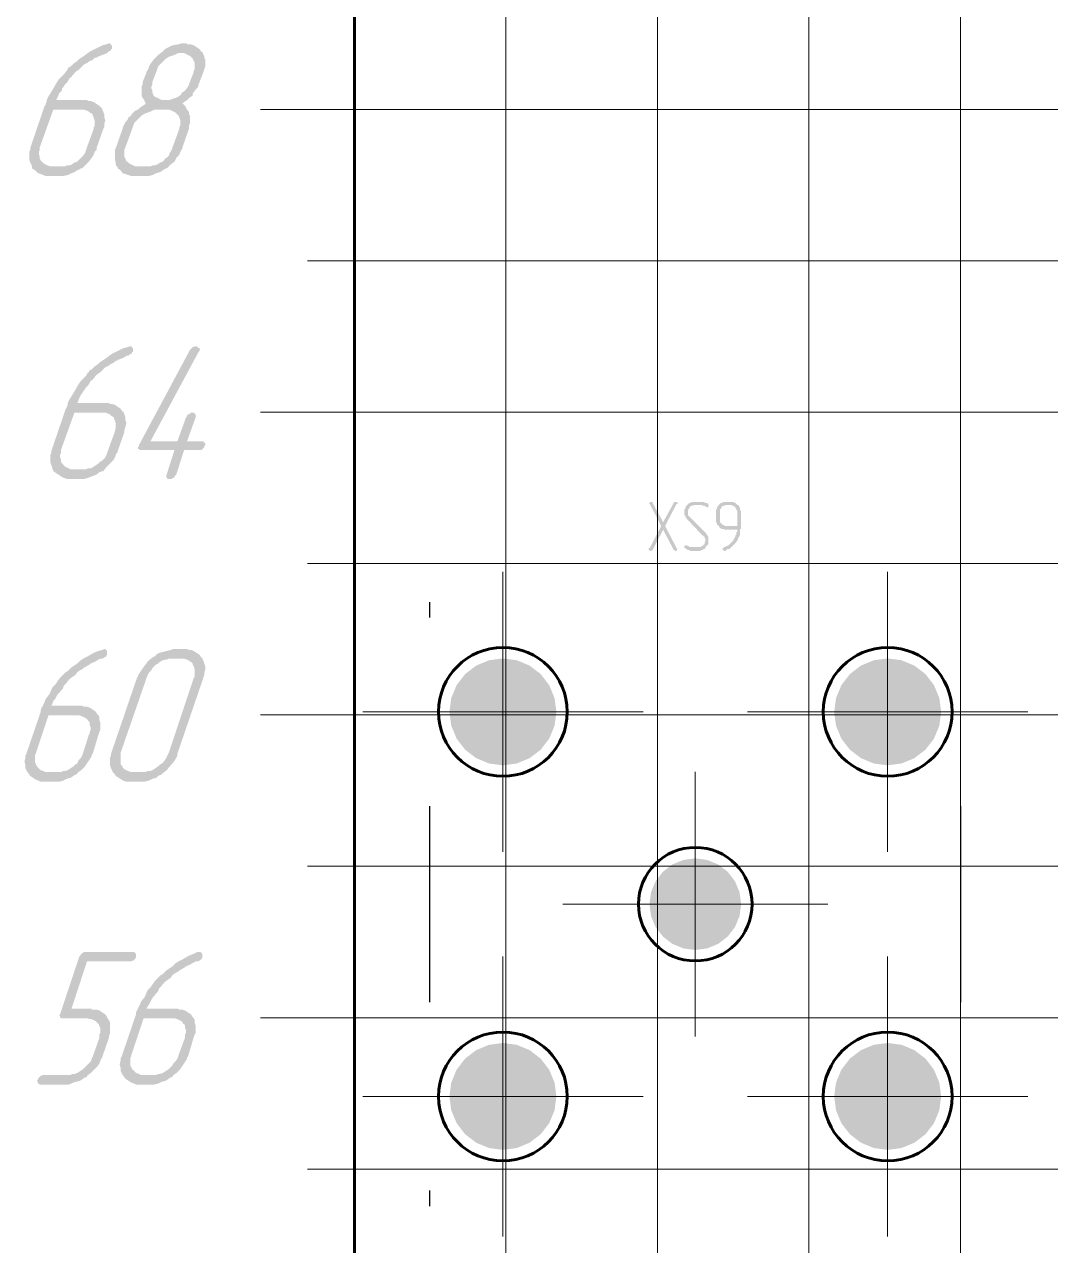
# Paper-space layout 'Layout1' of a CAD drawing. Extents: x -1 to 840, y -1 to 593.
# Drawn here: x 100.57 to 127.67, y 437.17 to 469.43 of the extents above; entities that cross this region are included whole.
import ezdxf

# ---------------------------------------------------------------- set-up
doc = ezdxf.new("R2010")
doc.units = 0
doc.header["$MEASUREMENT"] = 0
doc.layers.add('PDF _Геометрия', color=7, linetype='CONTINUOUS')
doc.layers.add('PDF _Сплошная заливка', color=7, linetype='CONTINUOUS')

psp = doc.layouts.get("Layout1")

# ---------------------------------------------------------------- hatches: boundary and pattern name
at = {"layer": 'PDF _Сплошная заливка', "transparency": 33554559}
h = psp.add_hatch(color=256, dxfattribs=at)
h.paths.add_polyline_path([(102.073, 467.178), (101.336, 467.178), (100.98, 466.187), (100.98, 466.162), (100.98, 466.136), (100.98, 466.111), (100.955, 466.06), (100.955, 466.009), (100.98, 465.933), (100.98, 465.882), (101.006, 465.831), (101.031, 465.806), (101.031, 465.806), (101.057, 465.781), (101.082, 465.755), (101.133, 465.73), (101.184, 465.704), (101.26, 465.679), (101.311, 465.679), (101.616, 465.679), (101.641, 465.679), (101.692, 465.704), (101.768, 465.704), (101.819, 465.73), (101.895, 465.781), (101.971, 465.806), (101.997, 465.831), (101.997, 465.831), (102.047, 465.882), (102.073, 465.908), (102.124, 465.958), (102.174, 466.035), (102.2, 466.111), (102.225, 466.187), (102.403, 466.67), (102.403, 466.695), (102.403, 466.72), (102.428, 466.746), (102.428, 466.797), (102.428, 466.847), (102.428, 466.898), (102.403, 466.974), (102.378, 467.025), (102.378, 467.025), (102.378, 467.051), (102.352, 467.076), (102.301, 467.101), (102.276, 467.127), (102.225, 467.152), (102.149, 467.178)], flags=0)
h.paths.add_polyline_path([(102.835, 468.93), (102.86, 468.905), (102.86, 468.879), (102.886, 468.879), (102.886, 468.854), (102.886, 468.829), (102.886, 468.803), (102.886, 468.778), (102.86, 468.778), (102.86, 468.752), (102.835, 468.727), (102.835, 468.727), (102.81, 468.727), (102.784, 468.702), (102.759, 468.676), (102.708, 468.651), (102.632, 468.625), (102.505, 468.575), (102.505, 468.575), (102.505, 468.575), (102.479, 468.549), (102.428, 468.549), (102.403, 468.524), (102.378, 468.498), (102.276, 468.448), (102.276, 468.448), (102.251, 468.422), (102.2, 468.397), (102.149, 468.371), (102.098, 468.321), (102.022, 468.244), (101.946, 468.194), (101.87, 468.117), (101.87, 468.092), (101.844, 468.092), (101.819, 468.041), (101.768, 468.016), (101.743, 467.965), (101.692, 467.889), (101.641, 467.838), (101.59, 467.762), (101.59, 467.762), (101.565, 467.736), (101.565, 467.686), (101.539, 467.66), (101.489, 467.609), (101.463, 467.533), (101.438, 467.482), (101.412, 467.432), (102.2, 467.432), (102.225, 467.432), (102.276, 467.406), (102.327, 467.406), (102.403, 467.381), (102.479, 467.33), (102.556, 467.279), (102.632, 467.203), (102.632, 467.203), (102.632, 467.178), (102.657, 467.127), (102.683, 467.051), (102.683, 466.974), (102.708, 466.898), (102.683, 466.797), (102.683, 466.72), (102.657, 466.67), (102.479, 466.162), (102.479, 466.162), (102.479, 466.162), (102.479, 466.136), (102.479, 466.111), (102.428, 466.06), (102.403, 465.984), (102.352, 465.908), (102.276, 465.806), (102.2, 465.73), (102.098, 465.628), (102.073, 465.628), (102.073, 465.628), (102.047, 465.628), (102.047, 465.603), (102.022, 465.603), (101.971, 465.577), (101.895, 465.527), (101.819, 465.501), (101.717, 465.45), (101.59, 465.425), (101.489, 465.425), (101.209, 465.425), (101.184, 465.425), (101.133, 465.425), (101.082, 465.45), (101.006, 465.476), (100.93, 465.501), (100.853, 465.577), (100.777, 465.628), (100.777, 465.654), (100.777, 465.679), (100.752, 465.73), (100.726, 465.781), (100.701, 465.857), (100.701, 465.958), (100.701, 466.06), (100.726, 466.111), (100.726, 466.162), (101.107, 467.279), (101.107, 467.279), (101.133, 467.305), (101.133, 467.33), (101.158, 467.381), (101.158, 467.432), (101.184, 467.482), (101.209, 467.533), (101.26, 467.609), (101.336, 467.736), (101.438, 467.914), (101.489, 467.99), (101.565, 468.067), (101.641, 468.143), (101.717, 468.244), (101.717, 468.244), (101.717, 468.27), (101.743, 468.295), (101.793, 468.321), (101.819, 468.346), (101.87, 468.397), (101.946, 468.448), (101.997, 468.498), (102.073, 468.549), (102.149, 468.6), (102.251, 468.676), (102.327, 468.727), (102.53, 468.829), (102.632, 468.879), (102.733, 468.905), (102.81, 468.93), (102.81, 468.93)], flags=0)
h = psp.add_hatch(color=256, dxfattribs=at)
h.paths.add_polyline_path([(104.715, 468.676), (104.69, 468.676), (104.639, 468.676), (104.588, 468.651), (104.537, 468.625), (104.461, 468.6), (104.385, 468.575), (104.308, 468.524), (104.308, 468.524), (104.283, 468.498), (104.258, 468.473), (104.207, 468.422), (104.156, 468.371), (104.105, 468.321), (104.08, 468.244), (104.054, 468.168), (103.953, 467.914), (103.953, 467.914), (103.953, 467.889), (103.953, 467.838), (103.927, 467.787), (103.927, 467.736), (103.953, 467.686), (103.953, 467.635), (103.978, 467.559), (103.978, 467.559), (104.004, 467.533), (104.029, 467.508), (104.054, 467.508), (104.105, 467.482), (104.156, 467.457), (104.207, 467.432), (104.283, 467.432), (104.334, 467.432), (104.359, 467.432), (104.41, 467.432), (104.461, 467.457), (104.537, 467.482), (104.613, 467.508), (104.69, 467.559), (104.69, 467.559), (104.715, 467.584), (104.74, 467.635), (104.791, 467.66), (104.842, 467.711), (104.893, 467.787), (104.918, 467.838), (104.944, 467.914), (105.045, 468.168), (105.045, 468.194), (105.045, 468.219), (105.071, 468.244), (105.071, 468.295), (105.071, 468.346), (105.071, 468.422), (105.045, 468.473), (105.02, 468.524), (105.02, 468.524), (104.994, 468.549), (104.969, 468.575), (104.944, 468.6), (104.893, 468.625), (104.842, 468.651), (104.791, 468.676)], flags=0)
h.paths.add_polyline_path([(104.334, 467.178), (104.054, 467.178), (104.004, 467.178), (103.953, 467.152), (103.902, 467.127), (103.826, 467.101), (103.75, 467.076), (103.673, 467.025), (103.673, 467.025), (103.648, 467), (103.623, 466.974), (103.572, 466.924), (103.521, 466.873), (103.47, 466.822), (103.445, 466.746), (103.419, 466.67), (103.241, 466.187), (103.241, 466.162), (103.216, 466.136), (103.216, 466.111), (103.216, 466.06), (103.216, 466.009), (103.216, 465.933), (103.241, 465.882), (103.267, 465.831), (103.267, 465.806), (103.292, 465.806), (103.318, 465.781), (103.343, 465.755), (103.394, 465.73), (103.445, 465.704), (103.496, 465.679), (103.572, 465.679), (103.851, 465.679), (103.902, 465.679), (103.953, 465.704), (104.004, 465.704), (104.08, 465.73), (104.156, 465.781), (104.232, 465.806), (104.232, 465.831), (104.258, 465.831), (104.283, 465.882), (104.334, 465.908), (104.385, 465.958), (104.41, 466.035), (104.461, 466.111), (104.486, 466.187), (104.664, 466.67), (104.664, 466.695), (104.664, 466.72), (104.69, 466.746), (104.69, 466.797), (104.69, 466.847), (104.69, 466.898), (104.664, 466.974), (104.639, 467.025), (104.639, 467.025), (104.613, 467.051), (104.588, 467.076), (104.562, 467.101), (104.512, 467.127), (104.461, 467.152), (104.41, 467.178)], flags=0)
h.paths.add_polyline_path([(104.842, 468.93), (104.893, 468.905), (104.969, 468.905), (105.045, 468.879), (105.121, 468.829), (105.198, 468.778), (105.248, 468.702), (105.274, 468.702), (105.274, 468.702), (105.299, 468.651), (105.299, 468.625), (105.325, 468.6), (105.325, 468.549), (105.35, 468.498), (105.35, 468.473), (105.35, 468.321), (105.325, 468.244), (105.299, 468.168), (105.198, 467.914), (105.198, 467.914), (105.198, 467.889), (105.172, 467.863), (105.172, 467.813), (105.147, 467.762), (105.096, 467.711), (105.02, 467.609), (105.02, 467.584), (105.02, 467.559), (104.994, 467.533), (104.944, 467.508), (104.918, 467.482), (104.867, 467.432), (104.791, 467.381), (104.74, 467.33), (104.74, 467.33), (104.766, 467.33), (104.791, 467.305), (104.817, 467.279), (104.842, 467.228), (104.867, 467.178), (104.918, 467.127), (104.918, 467.076), (104.918, 467.051), (104.944, 467.025), (104.944, 467), (104.944, 466.949), (104.944, 466.898), (104.944, 466.822), (104.918, 466.746), (104.918, 466.67), (104.74, 466.162), (104.74, 466.162), (104.74, 466.162), (104.74, 466.136), (104.715, 466.111), (104.69, 466.06), (104.664, 465.984), (104.588, 465.908), (104.537, 465.806), (104.436, 465.73), (104.334, 465.628), (104.334, 465.628), (104.334, 465.628), (104.308, 465.628), (104.283, 465.603), (104.258, 465.603), (104.232, 465.577), (104.156, 465.527), (104.054, 465.501), (103.953, 465.45), (103.851, 465.425), (103.724, 465.425), (103.47, 465.425), (103.445, 465.425), (103.394, 465.425), (103.318, 465.45), (103.241, 465.476), (103.165, 465.501), (103.114, 465.577), (103.038, 465.628), (103.038, 465.654), (103.013, 465.679), (102.987, 465.73), (102.987, 465.781), (102.962, 465.857), (102.962, 465.958), (102.962, 466.06), (102.962, 466.111), (102.987, 466.162), (103.165, 466.67), (103.165, 466.695), (103.165, 466.695), (103.191, 466.746), (103.216, 466.797), (103.241, 466.847), (103.292, 466.898), (103.318, 466.974), (103.394, 467.025), (103.394, 467.051), (103.419, 467.076), (103.445, 467.101), (103.496, 467.152), (103.572, 467.178), (103.623, 467.228), (103.699, 467.279), (103.775, 467.33), (103.775, 467.33), (103.775, 467.355), (103.75, 467.381), (103.75, 467.406), (103.724, 467.457), (103.699, 467.482), (103.673, 467.533), (103.673, 467.584), (103.673, 467.609), (103.673, 467.609), (103.673, 467.66), (103.673, 467.686), (103.673, 467.736), (103.673, 467.787), (103.699, 467.863), (103.699, 467.914), (103.8, 468.168), (103.8, 468.168), (103.8, 468.194), (103.8, 468.194), (103.826, 468.219), (103.851, 468.27), (103.877, 468.346), (103.927, 468.422), (104.004, 468.524), (104.08, 468.6), (104.207, 468.702), (104.207, 468.702), (104.232, 468.727), (104.258, 468.752), (104.283, 468.778), (104.334, 468.803), (104.385, 468.829), (104.486, 468.879), (104.639, 468.905), (104.715, 468.93)], flags=0)
h = psp.add_hatch(color=256, dxfattribs=at)
h.paths.add_polyline_path([(102.632, 459.177), (101.895, 459.177), (101.539, 458.186), (101.539, 458.161), (101.539, 458.135), (101.539, 458.11), (101.514, 458.059), (101.514, 458.008), (101.539, 457.932), (101.539, 457.881), (101.565, 457.83), (101.59, 457.83), (101.59, 457.805), (101.616, 457.78), (101.641, 457.754), (101.692, 457.729), (101.743, 457.703), (101.793, 457.678), (101.87, 457.678), (102.174, 457.678), (102.2, 457.678), (102.251, 457.703), (102.327, 457.703), (102.378, 457.729), (102.454, 457.78), (102.53, 457.83), (102.53, 457.83), (102.556, 457.856), (102.581, 457.881), (102.632, 457.907), (102.683, 457.957), (102.733, 458.034), (102.759, 458.11), (102.784, 458.186), (102.962, 458.669), (102.962, 458.694), (102.962, 458.719), (102.987, 458.745), (102.987, 458.796), (102.987, 458.846), (102.987, 458.897), (102.962, 458.973), (102.937, 459.024), (102.937, 459.024), (102.937, 459.05), (102.886, 459.075), (102.86, 459.1), (102.835, 459.126), (102.784, 459.151), (102.708, 459.177)], flags=0)
h.paths.add_polyline_path([(103.394, 460.929), (103.419, 460.904), (103.419, 460.878), (103.445, 460.878), (103.445, 460.853), (103.445, 460.828), (103.445, 460.802), (103.445, 460.777), (103.419, 460.777), (103.419, 460.751), (103.394, 460.726), (103.394, 460.726), (103.368, 460.726), (103.343, 460.701), (103.318, 460.675), (103.267, 460.675), (103.191, 460.624), (103.064, 460.574), (103.064, 460.574), (103.038, 460.574), (103.038, 460.548), (102.987, 460.548), (102.962, 460.523), (102.937, 460.497), (102.835, 460.447), (102.835, 460.447), (102.81, 460.421), (102.759, 460.396), (102.708, 460.37), (102.657, 460.32), (102.581, 460.243), (102.505, 460.193), (102.428, 460.116), (102.428, 460.091), (102.403, 460.091), (102.378, 460.04), (102.327, 460.015), (102.301, 459.964), (102.251, 459.888), (102.2, 459.837), (102.149, 459.761), (102.149, 459.761), (102.124, 459.735), (102.098, 459.685), (102.073, 459.659), (102.047, 459.608), (102.022, 459.558), (101.997, 459.481), (101.971, 459.431), (102.759, 459.431), (102.784, 459.431), (102.835, 459.405), (102.886, 459.405), (102.962, 459.38), (103.038, 459.329), (103.114, 459.278), (103.165, 459.202), (103.191, 459.202), (103.191, 459.177), (103.216, 459.126), (103.241, 459.05), (103.241, 458.973), (103.267, 458.897), (103.241, 458.796), (103.216, 458.719), (103.216, 458.669), (103.038, 458.161), (103.038, 458.161), (103.038, 458.161), (103.038, 458.135), (103.013, 458.11), (102.987, 458.059), (102.962, 457.983), (102.911, 457.907), (102.835, 457.83), (102.733, 457.729), (102.657, 457.627), (102.632, 457.627), (102.632, 457.627), (102.606, 457.627), (102.581, 457.602), (102.556, 457.602), (102.53, 457.576), (102.454, 457.526), (102.378, 457.5), (102.251, 457.449), (102.149, 457.424), (102.047, 457.424), (101.768, 457.424), (101.743, 457.424), (101.692, 457.424), (101.616, 457.449), (101.565, 457.475), (101.489, 457.526), (101.412, 457.576), (101.336, 457.627), (101.336, 457.653), (101.311, 457.678), (101.311, 457.729), (101.285, 457.78), (101.26, 457.856), (101.26, 457.957), (101.26, 458.059), (101.285, 458.11), (101.285, 458.161), (101.666, 459.278), (101.666, 459.278), (101.692, 459.304), (101.692, 459.329), (101.717, 459.38), (101.717, 459.431), (101.743, 459.481), (101.768, 459.532), (101.819, 459.608), (101.895, 459.735), (101.997, 459.913), (102.047, 459.989), (102.124, 460.066), (102.2, 460.142), (102.251, 460.243), (102.276, 460.243), (102.276, 460.269), (102.301, 460.294), (102.352, 460.32), (102.378, 460.345), (102.428, 460.396), (102.505, 460.447), (102.556, 460.497), (102.632, 460.548), (102.708, 460.599), (102.81, 460.675), (102.886, 460.726), (103.089, 460.828), (103.191, 460.878), (103.292, 460.904), (103.368, 460.929), (103.368, 460.929)], flags=0)
for points in [[(105.121, 460.929), (105.147, 460.904), (105.172, 460.878), (105.172, 460.878), (105.198, 460.878), (105.198, 460.828), (105.198, 460.802), (105.172, 460.777), (103.902, 458.415), (104.613, 458.415), (104.842, 459.05), (104.842, 459.05), (104.867, 459.075), (104.867, 459.1), (104.893, 459.126), (104.918, 459.126), (104.944, 459.151), (104.969, 459.177), (105.02, 459.177), (105.02, 459.177), (105.045, 459.177), (105.071, 459.151), (105.071, 459.151), (105.096, 459.126), (105.096, 459.126), (105.096, 459.1), (105.096, 459.05), (104.867, 458.415), (105.274, 458.415), (105.274, 458.415), (105.299, 458.415), (105.325, 458.389), (105.325, 458.389), (105.35, 458.364), (105.35, 458.338), (105.35, 458.313), (105.325, 458.288), (105.325, 458.262), (105.299, 458.237), (105.274, 458.211), (105.274, 458.211), (105.248, 458.186), (105.223, 458.186), (105.172, 458.186), (104.791, 458.186), (104.588, 457.551), (104.588, 457.526), (104.562, 457.526), (104.537, 457.475), (104.512, 457.449), (104.512, 457.449), (104.486, 457.449), (104.461, 457.424), (104.41, 457.424), (104.41, 457.424), (104.385, 457.424), (104.359, 457.424), (104.334, 457.449), (104.334, 457.449), (104.334, 457.475), (104.308, 457.5), (104.334, 457.526), (104.334, 457.551), (104.537, 458.186), (103.648, 458.186), (103.648, 458.186), (103.623, 458.186), (103.597, 458.211), (103.572, 458.211), (103.572, 458.237), (103.572, 458.262), (103.597, 458.288), (103.597, 458.313), (104.944, 460.828), (104.944, 460.828), (104.969, 460.853), (104.994, 460.878), (105.02, 460.904), (105.096, 460.929)], [(117.773, 456.814), (117.798, 456.814), (117.798, 456.814), (117.798, 456.814), (117.798, 456.814), (117.824, 456.789), (117.824, 456.789), (117.824, 456.789), (117.824, 456.764), (117.798, 456.764), (117.798, 456.764), (117.494, 456.179), (117.798, 455.595), (117.798, 455.595), (117.798, 455.595), (117.824, 455.57), (117.824, 455.57), (117.824, 455.57), (117.824, 455.57), (117.798, 455.544), (117.798, 455.544), (117.798, 455.544), (117.798, 455.519), (117.773, 455.519), (117.773, 455.519), (117.748, 455.519), (117.748, 455.519), (117.748, 455.544), (117.722, 455.544), (117.722, 455.544), (117.443, 456.078), (117.163, 455.544), (117.163, 455.544), (117.138, 455.544), (117.138, 455.519), (117.138, 455.519), (117.112, 455.519), (117.112, 455.519), (117.112, 455.519), (117.087, 455.519), (117.087, 455.544), (117.087, 455.544), (117.087, 455.544), (117.062, 455.544), (117.062, 455.57), (117.062, 455.57), (117.062, 455.57), (117.062, 455.595), (117.087, 455.595), (117.392, 456.179), (117.087, 456.764), (117.062, 456.789), (117.062, 456.789), (117.062, 456.789), (117.087, 456.789), (117.087, 456.814), (117.087, 456.814), (117.087, 456.814), (117.112, 456.814), (117.112, 456.814), (117.112, 456.814), (117.138, 456.814), (117.138, 456.814), (117.163, 456.814), (117.163, 456.789), (117.443, 456.281), (117.722, 456.789), (117.722, 456.814), (117.722, 456.814), (117.722, 456.814), (117.748, 456.814), (117.748, 456.814), (117.773, 456.814)], [(118.459, 456.814), (118.459, 456.814), (118.484, 456.814), (118.51, 456.814), (118.535, 456.814), (118.535, 456.814), (118.535, 456.789), (118.561, 456.789), (118.586, 456.789), (118.586, 456.789), (118.637, 456.764), (118.637, 456.764), (118.637, 456.764), (118.637, 456.738), (118.637, 456.738), (118.637, 456.738), (118.637, 456.738), (118.662, 456.713), (118.662, 456.713), (118.637, 456.713), (118.637, 456.687), (118.637, 456.687), (118.637, 456.687), (118.637, 456.687), (118.611, 456.662), (118.611, 456.662), (118.586, 456.687), (118.561, 456.687), (118.561, 456.687), (118.561, 456.687), (118.535, 456.713), (118.51, 456.713), (118.484, 456.713), (118.459, 456.738), (118.408, 456.738), (118.256, 456.738), (118.256, 456.738), (118.23, 456.713), (118.205, 456.713), (118.179, 456.713), (118.154, 456.687), (118.154, 456.662), (118.154, 456.662), (118.129, 456.662), (118.129, 456.662), (118.129, 456.637), (118.103, 456.611), (118.103, 456.586), (118.103, 456.56), (118.103, 456.535), (118.103, 456.51), (118.103, 456.484), (118.103, 456.484), (118.103, 456.459), (118.103, 456.459), (118.103, 456.459), (118.103, 456.459), (118.129, 456.433), (118.154, 456.408), (118.561, 456.002), (118.561, 456.002), (118.561, 456.002), (118.586, 455.976), (118.586, 455.976), (118.586, 455.951), (118.611, 455.951), (118.611, 455.925), (118.637, 455.9), (118.637, 455.875), (118.637, 455.849), (118.637, 455.824), (118.637, 455.798), (118.637, 455.798), (118.637, 455.798), (118.637, 455.798), (118.637, 455.773), (118.637, 455.773), (118.637, 455.722), (118.637, 455.697), (118.611, 455.671), (118.586, 455.646), (118.561, 455.621), (118.561, 455.595), (118.561, 455.595), (118.535, 455.57), (118.51, 455.57), (118.484, 455.544), (118.459, 455.544), (118.408, 455.519), (118.383, 455.519), (118.357, 455.519), (118.23, 455.519), (118.205, 455.519), (118.179, 455.519), (118.154, 455.519), (118.129, 455.544), (118.103, 455.544), (118.052, 455.57), (118.027, 455.595), (118.002, 455.595), (118.002, 455.621), (118.002, 455.621), (118.002, 455.646), (118.002, 455.646), (118.002, 455.646), (118.002, 455.646), (118.027, 455.671), (118.027, 455.671), (118.052, 455.671), (118.078, 455.671), (118.078, 455.671), (118.078, 455.646), (118.103, 455.646), (118.129, 455.646), (118.129, 455.621), (118.179, 455.621), (118.205, 455.621), (118.23, 455.621), (118.383, 455.621), (118.383, 455.621), (118.408, 455.621), (118.433, 455.621), (118.459, 455.646), (118.484, 455.646), (118.484, 455.671), (118.51, 455.671), (118.51, 455.671), (118.51, 455.697), (118.535, 455.697), (118.535, 455.722), (118.535, 455.748), (118.561, 455.773), (118.561, 455.798), (118.561, 455.824), (118.561, 455.824), (118.561, 455.849), (118.535, 455.849), (118.535, 455.849), (118.535, 455.849), (118.535, 455.875), (118.535, 455.875), (118.535, 455.875), (118.535, 455.875), (118.535, 455.9), (118.51, 455.9), (118.51, 455.925), (118.484, 455.925), (118.078, 456.357), (118.078, 456.357), (118.078, 456.357), (118.078, 456.357), (118.052, 456.383), (118.052, 456.383), (118.052, 456.408), (118.027, 456.408), (118.027, 456.433), (118.027, 456.433), (118.027, 456.459), (118.002, 456.459), (118.002, 456.484), (118.002, 456.484), (118.002, 456.51), (118.002, 456.535), (118.002, 456.535), (118.002, 456.56), (118.002, 456.56), (118.002, 456.56), (118.002, 456.586), (118.002, 456.611), (118.027, 456.637), (118.027, 456.662), (118.052, 456.713), (118.078, 456.738), (118.078, 456.738), (118.078, 456.738), (118.078, 456.738), (118.103, 456.764), (118.129, 456.789), (118.154, 456.789), (118.205, 456.814), (118.23, 456.814), (118.256, 456.814), (118.433, 456.814)], [(113.211, 451.268), (113.211, 449.855), (112.845, 449.904), (112.504, 450.045), (112.212, 450.269), (111.988, 450.561), (111.846, 450.902), (111.798, 451.268)], [(113.211, 451.268), (114.623, 451.268), (114.575, 450.902), (114.434, 450.561), (114.209, 450.269), (113.917, 450.045), (113.576, 449.904), (113.211, 449.855)], [(123.372, 451.268), (123.372, 449.855), (123.007, 449.904), (122.666, 450.045), (122.374, 450.269), (122.149, 450.561), (122.008, 450.902), (121.96, 451.268)], [(123.372, 451.268), (124.785, 451.268), (124.737, 450.902), (124.596, 450.561), (124.371, 450.269), (124.079, 450.045), (123.738, 449.904), (123.372, 449.855)], [(118.291, 446.188), (117.081, 446.188), (117.122, 446.501), (117.243, 446.793), (117.436, 447.043), (117.686, 447.236), (117.978, 447.356), (118.291, 447.398)], [(118.291, 446.188), (118.291, 444.977), (117.978, 445.018), (117.686, 445.139), (117.436, 445.332), (117.243, 445.582), (117.122, 445.874), (117.081, 446.188)], [(118.291, 446.188), (119.502, 446.188), (119.461, 445.874), (119.34, 445.582), (119.148, 445.332), (118.897, 445.139), (118.605, 445.018), (118.291, 444.977)], [(103.47, 444.927), (103.496, 444.902), (103.521, 444.876), (103.521, 444.876), (103.521, 444.851), (103.521, 444.826), (103.521, 444.8), (103.521, 444.8), (103.521, 444.775), (103.496, 444.749), (103.47, 444.699), (103.445, 444.699), (103.445, 444.699), (103.394, 444.673), (103.368, 444.673), (102.225, 444.673), (101.819, 443.429), (102.352, 443.429), (102.352, 443.403), (102.403, 443.403), (102.479, 443.403), (102.556, 443.378), (102.632, 443.327), (102.708, 443.276), (102.759, 443.2), (102.759, 443.2), (102.784, 443.149), (102.81, 443.124), (102.835, 443.048), (102.835, 442.971), (102.835, 442.895), (102.835, 442.768), (102.81, 442.717), (102.81, 442.667), (102.632, 442.159), (102.632, 442.159), (102.632, 442.159), (102.632, 442.133), (102.606, 442.108), (102.581, 442.057), (102.556, 441.981), (102.505, 441.905), (102.428, 441.828), (102.327, 441.727), (102.225, 441.651), (102.225, 441.651), (102.225, 441.625), (102.2, 441.625), (102.174, 441.6), (102.149, 441.6), (102.124, 441.574), (102.047, 441.524), (101.946, 441.498), (101.87, 441.473), (101.743, 441.422), (101.641, 441.422), (100.98, 441.422), (100.98, 441.422), (100.955, 441.447), (100.93, 441.447), (100.93, 441.473), (100.93, 441.473), (100.904, 441.524), (100.93, 441.549), (100.93, 441.549), (100.93, 441.574), (100.955, 441.6), (100.98, 441.625), (100.98, 441.625), (101.006, 441.651), (101.057, 441.676), (101.082, 441.676), (101.743, 441.676), (101.793, 441.676), (101.844, 441.701), (101.895, 441.701), (101.971, 441.727), (102.047, 441.778), (102.124, 441.828), (102.124, 441.828), (102.149, 441.854), (102.174, 441.879), (102.225, 441.93), (102.276, 441.981), (102.327, 442.032), (102.352, 442.108), (102.378, 442.159), (102.556, 442.667), (102.556, 442.667), (102.556, 442.717), (102.556, 442.743), (102.581, 442.794), (102.581, 442.844), (102.581, 442.895), (102.556, 442.971), (102.53, 443.022), (102.53, 443.022), (102.505, 443.048), (102.479, 443.073), (102.454, 443.098), (102.403, 443.124), (102.352, 443.149), (102.301, 443.149), (102.225, 443.175), (101.565, 443.175), (101.565, 443.175), (101.539, 443.175), (101.514, 443.2), (101.514, 443.225), (101.489, 443.251), (101.514, 443.276), (102.022, 444.8), (102.022, 444.8), (102.047, 444.826), (102.047, 444.851), (102.073, 444.851), (102.073, 444.876), (102.124, 444.902), (102.149, 444.927), (102.2, 444.927), (103.445, 444.927)], [(113.211, 441.108), (113.211, 439.695), (112.845, 439.744), (112.504, 439.885), (112.212, 440.109), (111.988, 440.401), (111.846, 440.742), (111.798, 441.108)], [(113.211, 441.108), (114.623, 441.108), (114.575, 440.742), (114.434, 440.401), (114.209, 440.109), (113.917, 439.885), (113.576, 439.744), (113.211, 439.695)], [(123.372, 441.108), (123.372, 439.695), (123.007, 439.744), (122.666, 439.885), (122.374, 440.109), (122.149, 440.401), (122.008, 440.742), (121.96, 441.108)], [(123.372, 441.108), (124.785, 441.108), (124.737, 440.742), (124.596, 440.401), (124.371, 440.109), (124.079, 439.885), (123.738, 439.744), (123.372, 439.695)]]:
    psp.add_hatch(color=256, dxfattribs=at).paths.add_polyline_path(points)
h = psp.add_hatch(color=256, dxfattribs=at)
h.paths.add_polyline_path([(119.196, 456.738), (119.094, 456.738), (119.094, 456.738), (119.069, 456.713), (119.043, 456.713), (119.018, 456.713), (118.992, 456.687), (118.992, 456.687), (118.992, 456.662), (118.967, 456.662), (118.967, 456.662), (118.967, 456.637), (118.942, 456.611), (118.942, 456.586), (118.942, 456.56), (118.942, 456.535), (118.942, 456.357), (118.942, 456.357), (118.942, 456.357), (118.942, 456.332), (118.942, 456.306), (118.942, 456.306), (118.942, 456.281), (118.967, 456.256), (118.992, 456.23), (118.992, 456.23), (118.992, 456.23), (119.018, 456.205), (119.018, 456.205), (119.043, 456.205), (119.069, 456.179), (119.094, 456.179), (119.119, 456.179), (119.399, 456.179), (119.399, 456.535), (119.399, 456.56), (119.399, 456.56), (119.399, 456.56), (119.399, 456.586), (119.373, 456.611), (119.373, 456.637), (119.348, 456.662), (119.348, 456.687), (119.348, 456.687), (119.323, 456.687), (119.323, 456.687), (119.297, 456.713), (119.297, 456.713), (119.272, 456.713), (119.246, 456.738)], flags=0)
h.paths.add_polyline_path([(119.221, 456.814), (119.246, 456.814), (119.272, 456.814), (119.297, 456.814), (119.348, 456.789), (119.373, 456.764), (119.399, 456.738), (119.399, 456.738), (119.424, 456.738), (119.424, 456.738), (119.424, 456.713), (119.45, 456.713), (119.45, 456.687), (119.475, 456.662), (119.475, 456.611), (119.501, 456.56), (119.501, 456.535), (119.501, 456.129), (119.501, 456.129), (119.501, 456.129), (119.501, 456.103), (119.475, 456.103), (119.475, 456.078), (119.475, 456.052), (119.475, 456.052), (119.475, 456.027), (119.475, 455.951), (119.45, 455.9), (119.424, 455.875), (119.424, 455.849), (119.399, 455.798), (119.399, 455.773), (119.373, 455.773), (119.373, 455.773), (119.373, 455.748), (119.373, 455.748), (119.348, 455.722), (119.348, 455.722), (119.323, 455.697), (119.297, 455.671), (119.297, 455.671), (119.272, 455.646), (119.246, 455.621), (119.221, 455.595), (119.196, 455.57), (119.145, 455.57), (119.119, 455.544), (119.094, 455.519), (119.069, 455.519), (119.069, 455.519), (119.069, 455.519), (119.043, 455.519), (119.043, 455.544), (119.043, 455.544), (119.018, 455.544), (119.018, 455.544), (119.018, 455.57), (119.018, 455.57), (119.018, 455.57), (119.018, 455.595), (119.018, 455.595), (119.018, 455.595), (119.043, 455.595), (119.043, 455.595), (119.043, 455.621), (119.043, 455.621), (119.069, 455.621), (119.069, 455.621), (119.069, 455.621), (119.094, 455.621), (119.094, 455.646), (119.119, 455.646), (119.17, 455.671), (119.17, 455.671), (119.196, 455.697), (119.196, 455.697), (119.196, 455.697), (119.221, 455.722), (119.221, 455.722), (119.246, 455.748), (119.272, 455.773), (119.297, 455.798), (119.297, 455.824), (119.323, 455.824), (119.323, 455.824), (119.323, 455.849), (119.323, 455.875), (119.348, 455.875), (119.348, 455.9), (119.348, 455.925), (119.373, 455.951), (119.373, 455.951), (119.373, 455.976), (119.373, 455.976), (119.373, 456.002), (119.399, 456.027), (119.399, 456.027), (119.399, 456.052), (119.399, 456.078), (119.094, 456.078), (119.094, 456.078), (119.069, 456.078), (119.043, 456.103), (119.018, 456.103), (118.992, 456.103), (118.942, 456.129), (118.916, 456.154), (118.916, 456.154), (118.916, 456.179), (118.891, 456.205), (118.865, 456.205), (118.865, 456.256), (118.84, 456.281), (118.84, 456.306), (118.84, 456.357), (118.84, 456.535), (118.84, 456.535), (118.84, 456.56), (118.84, 456.56), (118.84, 456.56), (118.84, 456.586), (118.84, 456.611), (118.865, 456.637), (118.865, 456.662), (118.891, 456.713), (118.916, 456.738), (118.916, 456.738), (118.916, 456.738), (118.942, 456.764), (118.942, 456.764), (118.967, 456.789), (118.992, 456.789), (119.043, 456.814), (119.069, 456.814), (119.094, 456.814)], flags=0)
h = psp.add_hatch(color=256, dxfattribs=at)
h.paths.add_polyline_path([(101.946, 451.176), (101.209, 451.176), (100.879, 450.185), (100.879, 450.16), (100.853, 450.134), (100.853, 450.109), (100.853, 450.058), (100.853, 450.007), (100.853, 449.931), (100.879, 449.88), (100.904, 449.829), (100.904, 449.829), (100.93, 449.804), (100.955, 449.779), (100.98, 449.753), (101.006, 449.728), (101.082, 449.702), (101.133, 449.677), (101.209, 449.677), (101.489, 449.677), (101.539, 449.677), (101.59, 449.702), (101.641, 449.702), (101.717, 449.728), (101.793, 449.779), (101.87, 449.829), (101.87, 449.829), (101.895, 449.855), (101.92, 449.88), (101.971, 449.906), (101.997, 449.982), (102.047, 450.033), (102.098, 450.109), (102.124, 450.185), (102.276, 450.668), (102.301, 450.693), (102.301, 450.718), (102.301, 450.744), (102.327, 450.795), (102.327, 450.845), (102.301, 450.922), (102.301, 450.972), (102.276, 451.023), (102.251, 451.023), (102.251, 451.049), (102.225, 451.074), (102.2, 451.099), (102.149, 451.125), (102.098, 451.15), (102.022, 451.176)], flags=0)
h.paths.add_polyline_path([(102.708, 452.928), (102.733, 452.903), (102.759, 452.877), (102.759, 452.877), (102.759, 452.852), (102.759, 452.827), (102.759, 452.801), (102.759, 452.801), (102.759, 452.776), (102.733, 452.75), (102.733, 452.725), (102.708, 452.725), (102.708, 452.725), (102.683, 452.7), (102.632, 452.674), (102.581, 452.674), (102.53, 452.649), (102.403, 452.573), (102.403, 452.573), (102.378, 452.573), (102.352, 452.547), (102.327, 452.547), (102.301, 452.522), (102.251, 452.496), (102.174, 452.446), (102.149, 452.446), (102.124, 452.42), (102.098, 452.395), (102.047, 452.369), (101.971, 452.319), (101.92, 452.242), (101.844, 452.192), (101.743, 452.115), (101.743, 452.09), (101.717, 452.09), (101.692, 452.039), (101.666, 452.014), (101.616, 451.963), (101.59, 451.887), (101.539, 451.836), (101.489, 451.76), (101.463, 451.76), (101.463, 451.734), (101.438, 451.709), (101.412, 451.658), (101.387, 451.607), (101.336, 451.557), (101.311, 451.48), (101.285, 451.43), (102.073, 451.43), (102.098, 451.43), (102.149, 451.404), (102.225, 451.404), (102.301, 451.379), (102.378, 451.328), (102.454, 451.277), (102.505, 451.201), (102.505, 451.201), (102.53, 451.176), (102.556, 451.125), (102.556, 451.049), (102.581, 450.972), (102.581, 450.896), (102.581, 450.795), (102.556, 450.744), (102.53, 450.668), (102.378, 450.16), (102.378, 450.16), (102.378, 450.16), (102.352, 450.134), (102.352, 450.109), (102.327, 450.058), (102.276, 449.982), (102.225, 449.906), (102.174, 449.829), (102.073, 449.728), (101.971, 449.652), (101.971, 449.652), (101.971, 449.626), (101.946, 449.626), (101.92, 449.601), (101.895, 449.601), (101.87, 449.575), (101.793, 449.525), (101.692, 449.499), (101.59, 449.448), (101.489, 449.423), (101.362, 449.423), (101.082, 449.423), (101.082, 449.423), (101.006, 449.423), (100.955, 449.448), (100.879, 449.474), (100.803, 449.525), (100.726, 449.575), (100.676, 449.652), (100.676, 449.652), (100.65, 449.677), (100.625, 449.728), (100.599, 449.779), (100.599, 449.855), (100.574, 449.956), (100.599, 450.058), (100.599, 450.109), (100.625, 450.16), (101.006, 451.277), (101.006, 451.277), (101.006, 451.303), (101.006, 451.328), (101.031, 451.379), (101.057, 451.43), (101.082, 451.48), (101.107, 451.531), (101.133, 451.607), (101.234, 451.734), (101.311, 451.912), (101.387, 451.988), (101.438, 452.065), (101.514, 452.166), (101.59, 452.242), (101.59, 452.242), (101.616, 452.268), (101.641, 452.293), (101.666, 452.319), (101.717, 452.344), (101.768, 452.395), (101.819, 452.446), (101.895, 452.496), (101.971, 452.547), (102.047, 452.623), (102.124, 452.674), (102.225, 452.725), (102.403, 452.827), (102.53, 452.877), (102.632, 452.903), (102.683, 452.928)], flags=0)
h = psp.add_hatch(color=256, dxfattribs=at)
h.paths.add_polyline_path([(104.715, 452.674), (104.436, 452.674), (104.385, 452.674), (104.334, 452.649), (104.283, 452.649), (104.207, 452.623), (104.131, 452.573), (104.08, 452.522), (104.054, 452.522), (104.029, 452.496), (104.004, 452.471), (103.953, 452.42), (103.927, 452.369), (103.877, 452.319), (103.826, 452.242), (103.8, 452.166), (103.114, 450.185), (103.114, 450.16), (103.114, 450.134), (103.114, 450.109), (103.114, 450.058), (103.114, 450.007), (103.114, 449.931), (103.114, 449.88), (103.165, 449.829), (103.165, 449.829), (103.165, 449.804), (103.191, 449.779), (103.216, 449.753), (103.267, 449.728), (103.318, 449.702), (103.394, 449.677), (103.445, 449.677), (103.75, 449.677), (103.775, 449.677), (103.826, 449.702), (103.902, 449.702), (103.953, 449.728), (104.029, 449.779), (104.105, 449.829), (104.105, 449.829), (104.131, 449.855), (104.156, 449.88), (104.207, 449.906), (104.258, 449.956), (104.308, 450.033), (104.334, 450.083), (104.385, 450.185), (105.045, 452.166), (105.071, 452.192), (105.071, 452.217), (105.071, 452.242), (105.071, 452.293), (105.071, 452.344), (105.071, 452.395), (105.045, 452.471), (105.02, 452.522), (105.02, 452.522), (105.02, 452.547), (104.994, 452.573), (104.944, 452.598), (104.918, 452.623), (104.867, 452.649), (104.791, 452.674)], flags=0)
h.paths.add_polyline_path([(104.867, 452.928), (104.918, 452.903), (104.994, 452.903), (105.045, 452.877), (105.121, 452.827), (105.198, 452.776), (105.248, 452.7), (105.274, 452.7), (105.274, 452.674), (105.299, 452.623), (105.325, 452.547), (105.35, 452.471), (105.35, 452.395), (105.325, 452.293), (105.325, 452.242), (105.299, 452.166), (104.613, 450.16), (104.613, 450.16), (104.613, 450.16), (104.613, 450.134), (104.613, 450.109), (104.588, 450.058), (104.537, 449.982), (104.486, 449.906), (104.41, 449.829), (104.334, 449.728), (104.232, 449.652), (104.232, 449.652), (104.207, 449.626), (104.207, 449.626), (104.181, 449.601), (104.156, 449.601), (104.105, 449.575), (104.054, 449.525), (103.953, 449.499), (103.851, 449.448), (103.724, 449.423), (103.623, 449.423), (103.343, 449.423), (103.318, 449.423), (103.267, 449.423), (103.191, 449.448), (103.14, 449.474), (103.064, 449.525), (102.987, 449.575), (102.937, 449.652), (102.911, 449.652), (102.911, 449.677), (102.886, 449.728), (102.86, 449.779), (102.835, 449.855), (102.835, 449.956), (102.835, 450.058), (102.86, 450.109), (102.86, 450.16), (103.546, 452.166), (103.546, 452.192), (103.572, 452.192), (103.572, 452.217), (103.572, 452.217), (103.597, 452.268), (103.648, 452.344), (103.699, 452.42), (103.775, 452.522), (103.851, 452.623), (103.953, 452.7), (103.953, 452.7), (103.953, 452.7), (103.978, 452.725), (104.004, 452.725), (104.029, 452.75), (104.054, 452.776), (104.131, 452.827), (104.232, 452.852), (104.334, 452.877), (104.436, 452.903), (104.512, 452.928), (104.842, 452.928)], flags=0)
at = {"layer": 'PDF _Сплошная заливка', "true_color": 0xffffff, "transparency": 33554559}
for points in [[(111.798, 451.268), (111.846, 451.633), (111.988, 451.973), (112.212, 452.266), (112.504, 452.49), (112.845, 452.632), (113.211, 452.68), (113.211, 451.268)], [(113.211, 452.68), (113.576, 452.632), (113.917, 452.49), (114.209, 452.266), (114.434, 451.973), (114.575, 451.633), (114.623, 451.268), (113.211, 451.268)], [(121.96, 451.268), (122.008, 451.633), (122.149, 451.973), (122.374, 452.266), (122.666, 452.49), (123.007, 452.632), (123.372, 452.68), (123.372, 451.268)], [(123.372, 452.68), (123.738, 452.632), (124.079, 452.49), (124.371, 452.266), (124.596, 451.973), (124.737, 451.633), (124.785, 451.268), (123.372, 451.268)], [(118.291, 447.398), (118.605, 447.356), (118.897, 447.236), (119.148, 447.043), (119.34, 446.793), (119.461, 446.501), (119.502, 446.188), (118.291, 446.188)], [(111.798, 441.108), (111.846, 441.473), (111.988, 441.813), (112.212, 442.106), (112.504, 442.33), (112.845, 442.472), (113.211, 442.52), (113.211, 441.108)], [(113.211, 442.52), (113.576, 442.472), (113.917, 442.33), (114.209, 442.106), (114.434, 441.813), (114.575, 441.473), (114.623, 441.108), (113.211, 441.108)], [(121.96, 441.108), (122.008, 441.473), (122.149, 441.813), (122.374, 442.106), (122.666, 442.33), (123.007, 442.472), (123.372, 442.52), (123.372, 441.108)], [(123.372, 442.52), (123.738, 442.472), (124.079, 442.33), (124.371, 442.106), (124.596, 441.813), (124.737, 441.473), (124.785, 441.108), (123.372, 441.108)]]:
    psp.add_hatch(color=7, dxfattribs=at).paths.add_polyline_path(points)
at = {"layer": 'PDF _Сплошная заливка', "transparency": 33554559}
h = psp.add_hatch(color=256, dxfattribs=at)
h.paths.add_polyline_path([(104.461, 443.175), (103.724, 443.175), (103.394, 442.184), (103.394, 442.159), (103.368, 442.133), (103.368, 442.108), (103.368, 442.057), (103.368, 442.006), (103.368, 441.93), (103.394, 441.879), (103.419, 441.828), (103.419, 441.828), (103.445, 441.803), (103.47, 441.778), (103.496, 441.752), (103.521, 441.727), (103.597, 441.701), (103.648, 441.676), (103.724, 441.676), (104.004, 441.676), (104.054, 441.676), (104.105, 441.701), (104.156, 441.701), (104.232, 441.727), (104.308, 441.778), (104.385, 441.828), (104.385, 441.828), (104.41, 441.854), (104.436, 441.879), (104.486, 441.93), (104.512, 441.981), (104.562, 442.032), (104.613, 442.108), (104.639, 442.184), (104.817, 442.667), (104.817, 442.692), (104.817, 442.717), (104.817, 442.743), (104.842, 442.794), (104.842, 442.844), (104.817, 442.921), (104.817, 442.971), (104.791, 443.022), (104.766, 443.022), (104.766, 443.048), (104.74, 443.073), (104.715, 443.098), (104.664, 443.124), (104.613, 443.149), (104.537, 443.175)], flags=0)
h.paths.add_polyline_path([(105.223, 444.927), (105.248, 444.902), (105.274, 444.876), (105.274, 444.876), (105.274, 444.851), (105.274, 444.826), (105.274, 444.8), (105.274, 444.8), (105.274, 444.775), (105.248, 444.749), (105.248, 444.724), (105.223, 444.724), (105.223, 444.724), (105.198, 444.699), (105.147, 444.673), (105.096, 444.673), (105.045, 444.648), (104.918, 444.572), (104.918, 444.572), (104.893, 444.572), (104.867, 444.546), (104.842, 444.546), (104.817, 444.521), (104.766, 444.495), (104.69, 444.445), (104.664, 444.445), (104.664, 444.419), (104.613, 444.394), (104.562, 444.368), (104.486, 444.318), (104.436, 444.241), (104.359, 444.191), (104.258, 444.114), (104.258, 444.089), (104.232, 444.089), (104.207, 444.038), (104.181, 444.013), (104.131, 443.962), (104.105, 443.886), (104.054, 443.835), (104.004, 443.759), (103.978, 443.759), (103.978, 443.733), (103.953, 443.708), (103.927, 443.657), (103.902, 443.606), (103.877, 443.556), (103.826, 443.479), (103.8, 443.429), (104.588, 443.429), (104.613, 443.429), (104.664, 443.403), (104.74, 443.403), (104.817, 443.378), (104.893, 443.327), (104.969, 443.276), (105.02, 443.2), (105.02, 443.2), (105.045, 443.175), (105.071, 443.124), (105.071, 443.048), (105.096, 442.971), (105.096, 442.895), (105.096, 442.794), (105.071, 442.743), (105.045, 442.667), (104.893, 442.159), (104.893, 442.159), (104.893, 442.159), (104.867, 442.133), (104.867, 442.108), (104.842, 442.057), (104.791, 441.981), (104.74, 441.905), (104.69, 441.828), (104.588, 441.727), (104.486, 441.651), (104.486, 441.651), (104.486, 441.625), (104.461, 441.625), (104.436, 441.6), (104.41, 441.6), (104.385, 441.574), (104.308, 441.524), (104.207, 441.498), (104.105, 441.447), (104.004, 441.422), (103.877, 441.422), (103.597, 441.422), (103.597, 441.422), (103.521, 441.422), (103.47, 441.447), (103.394, 441.473), (103.318, 441.524), (103.241, 441.574), (103.191, 441.651), (103.191, 441.651), (103.165, 441.676), (103.14, 441.727), (103.114, 441.778), (103.114, 441.854), (103.089, 441.955), (103.114, 442.057), (103.114, 442.108), (103.14, 442.159), (103.521, 443.276), (103.521, 443.276), (103.521, 443.302), (103.521, 443.327), (103.546, 443.378), (103.572, 443.429), (103.597, 443.479), (103.623, 443.53), (103.648, 443.606), (103.75, 443.733), (103.826, 443.911), (103.902, 443.987), (103.953, 444.064), (104.029, 444.165), (104.105, 444.241), (104.105, 444.241), (104.131, 444.267), (104.156, 444.292), (104.181, 444.318), (104.232, 444.343), (104.283, 444.394), (104.334, 444.445), (104.41, 444.495), (104.486, 444.546), (104.562, 444.622), (104.639, 444.673), (104.74, 444.724), (104.918, 444.826), (105.045, 444.876), (105.147, 444.927), (105.198, 444.927)], flags=0)

# ---------------------------------------------------------------- linework, layer by layer
at = {"layer": 'PDF _Геометрия', "lineweight": 20}
for points in [[(108.05, 331.188), (109.29, 331.188), (109.29, 491.187), (349.334, 491.187), (349.334, 331.188)], [(113.291, 329.948), (113.291, 331.188), (113.291, 491.187)], [(117.291, 328.708), (117.291, 331.188), (117.291, 491.187)], [(121.292, 329.948), (121.292, 331.188), (121.292, 491.187)], [(125.293, 328.708), (125.293, 331.188), (125.293, 491.187)], [(106.809, 467.187), (109.29, 467.187), (349.334, 467.187)], [(108.05, 467.187), (109.29, 467.187)], [(108.05, 463.188), (109.29, 463.188), (349.334, 463.188)], [(106.809, 459.187), (109.29, 459.187), (349.334, 459.187)], [(108.05, 459.187), (109.29, 459.187)], [(108.05, 455.188), (109.29, 455.188), (349.334, 455.188)], [(113.211, 447.568), (113.211, 454.968)], [(123.372, 447.568), (123.372, 454.968)], [(113.211, 447.868), (113.211, 454.667)], [(123.372, 447.868), (123.372, 454.667)], [(106.809, 451.188), (109.29, 451.188), (349.334, 451.188)], [(108.05, 451.188), (109.29, 451.188)], [(109.51, 451.268), (116.911, 451.268)], [(109.81, 451.268), (116.611, 451.268)], [(119.672, 451.268), (127.073, 451.268)], [(119.972, 451.268), (126.773, 451.268)], [(118.291, 442.687), (118.291, 449.687)], [(118.291, 442.987), (118.291, 449.387)], [(108.05, 447.188), (109.29, 447.188), (349.334, 447.188)], [(114.791, 446.188), (121.792, 446.188)], [(115.091, 446.188), (121.492, 446.188)], [(113.211, 437.408), (113.211, 444.808)], [(123.372, 437.408), (123.372, 444.808)], [(113.211, 437.708), (113.211, 444.507)], [(123.372, 437.708), (123.372, 444.507)], [(106.809, 443.188), (109.29, 443.188), (349.334, 443.188)], [(108.05, 443.188), (109.29, 443.188)], [(109.51, 441.108), (116.911, 441.108)], [(109.81, 441.108), (116.611, 441.108)], [(119.672, 441.108), (127.073, 441.108)], [(119.972, 441.108), (126.773, 441.108)], [(108.05, 439.188), (109.29, 439.188), (349.334, 439.188)]]:
    psp.add_lwpolyline(points, dxfattribs=at)
at = {"layer": 'PDF _Геометрия', "lineweight": 60}
for points in [[(109.29, 491.187), (109.29, 331.188), (349.334, 331.188), (349.334, 491.187)], [(349.334, 491.187), (109.29, 491.187), (109.29, 331.188), (109.29, 491.187)]]:
    psp.add_lwpolyline(points, close=True, dxfattribs=at)
psp.add_lwpolyline([(109.29, 331.188), (109.29, 491.187)], dxfattribs=at)
at = {"layer": 'PDF _Геометрия', "lineweight": 30}
for points in [[(111.28, 453.757), (111.28, 454.163)], [(111.28, 443.597), (111.28, 448.778)], [(125.303, 443.597), (125.303, 448.778)], [(111.28, 438.212), (111.28, 438.618)]]:
    psp.add_lwpolyline(points, dxfattribs=at)
at = {"layer": 'PDF _Геометрия', "lineweight": 60}
for centre, radius in [((113.211, 451.267), 1.7), ((113.211, 451.267), 1.7), ((123.373, 451.267), 1.7), ((123.373, 451.267), 1.7), ((118.292, 446.187), 1.5), ((118.292, 446.187), 1.5), ((113.211, 441.107), 1.7), ((113.211, 441.107), 1.7), ((123.373, 441.107), 1.7), ((123.373, 441.107), 1.7)]:
    psp.add_circle(centre, radius, dxfattribs=at)

doc.saveas('drawing.dxf')
